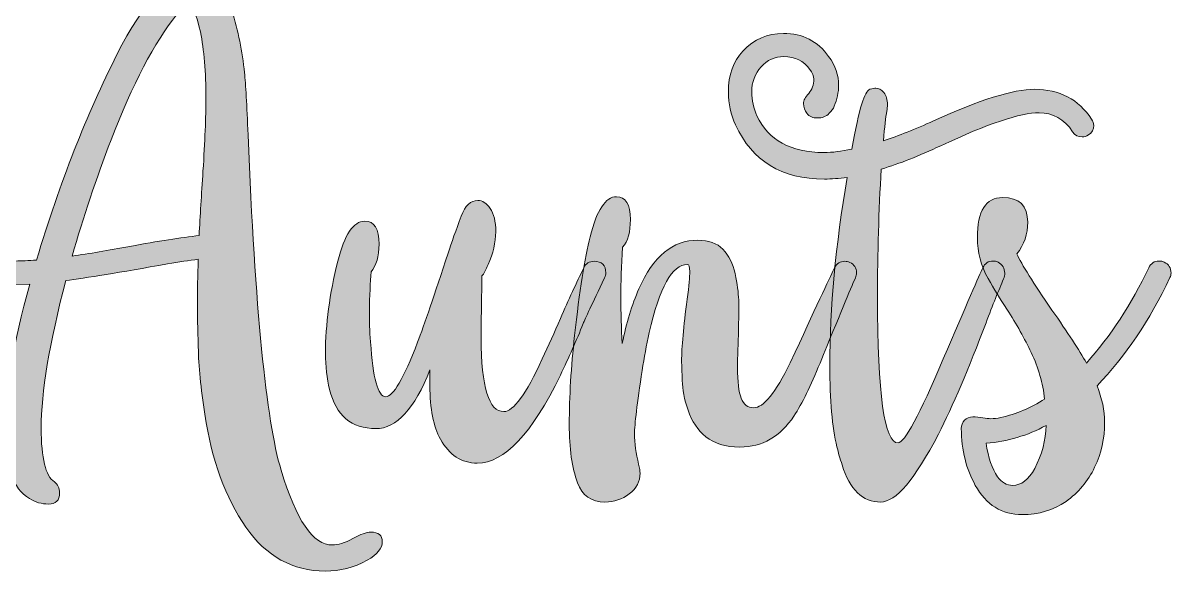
# Model space of a CAD drawing. Header units: inches. Extents: x 0.37 to 5.63, y 0.22 to 5.78.
# Drawn here: x 3.031 to 5.471, y 0.217 to 1.383 of the extents above; entities that cross this region are included whole.
import ezdxf

# ---------------------------------------------------------------- set-up
doc = ezdxf.new("R2010")
doc.units = ezdxf.units.IN
doc.header["$MEASUREMENT"] = 0
doc.layers.add('Layer 1', color=7, linetype='Continuous')

# ---------------------------------------------------------------- blocks, each defined once
blk = doc.blocks.new('block 5')
at = {"layer": 'Layer 1', "true_color": 0x231f20}
h = blk.add_hatch(color=250, dxfattribs=at)
h.dxf.hatch_style = 2
edge = h.paths.add_edge_path()
edge.add_spline(control_points=[(3.5049, 0.3107), (3.4614, 0.3729), (3.4322, 0.4531), (3.4172, 0.5508), (3.4091, 0.6061), (3.4041, 0.6534), (3.4035, 0.6938), (3.4023, 0.7342), (3.4017, 0.7641), (3.4017, 0.784), (3.4017, 0.8132), (3.4023, 0.8449), (3.4035, 0.8804), (3.3842, 0.8779), (3.3625, 0.8748), (3.3382, 0.8704), (3.2362, 0.8524), (3.1641, 0.8406), (3.1218, 0.835), (3.087, 0.7013), (3.0696, 0.5968), (3.0696, 0.5215), (3.0696, 0.4575), (3.0789, 0.4189), (3.0976, 0.4071), (3.105, 0.4021), (3.1088, 0.394), (3.1088, 0.3835), (3.1088, 0.3679), (3.1007, 0.3598), (3.0851, 0.3598), (3.0708, 0.3598), (3.0571, 0.3636), (3.0447, 0.3716), (3.0093, 0.3934), (2.9919, 0.4394), (2.9919, 0.5085), (2.9919, 0.5937), (3.0099, 0.7), (3.0453, 0.8275), (3.0453, 0.8275), (3.0148, 0.8269), (3.0148, 0.8269), (2.9813, 0.8269), (2.9527, 0.8362), (2.9297, 0.8542), (2.8961, 0.881), (2.8793, 0.9139), (2.8793, 0.9537), (2.8793, 0.9817), (2.8849, 1.0054), (2.8961, 1.0253), (2.9073, 1.0445), (2.9203, 1.0545), (2.9359, 1.0545), (2.9458, 1.0545), (2.9546, 1.0508), (2.9614, 1.0439), (2.9682, 1.0371), (2.9713, 1.0284), (2.9713, 1.0184), (2.9713, 1.0066), (2.9645, 0.9973), (2.9508, 0.9892), (2.9365, 0.9811), (2.9297, 0.9693), (2.9297, 0.9537), (2.9297, 0.9388), (2.934, 0.9251), (2.9427, 0.9121), (2.9589, 0.8884), (2.9832, 0.8766), (3.0148, 0.8766), (3.0279, 0.8766), (3.0429, 0.8773), (3.0596, 0.8785), (3.11, 1.0445), (3.1666, 1.1901), (3.2307, 1.3157), (3.2879, 1.4276), (3.3401, 1.4836), (3.388, 1.4836), (3.4185, 1.4836), (3.4402, 1.4737), (3.4539, 1.4531), (3.4632, 1.4388), (3.4707, 1.4245), (3.475, 1.409), (3.4881, 1.366), (3.4974, 1.3219), (3.5018, 1.2771), (3.5043, 1.2529), (3.5068, 1.2087), (3.5093, 1.1447), (3.5242, 0.7759), (3.5478, 0.5383), (3.5795, 0.432), (3.6113, 0.3256), (3.6479, 0.2728), (3.6884, 0.2728), (3.7002, 0.2728), (3.7151, 0.2771), (3.7319, 0.2864), (3.7487, 0.2958), (3.7611, 0.3001), (3.7705, 0.3001), (3.7866, 0.3001), (3.7947, 0.2933), (3.7947, 0.2802), (3.7947, 0.2659), (3.7841, 0.2522), (3.7624, 0.2404), (3.735, 0.2249), (3.7051, 0.2174), (3.6734, 0.2174), (3.6044, 0.2174), (3.5478, 0.2485), (3.5049, 0.3107)], knot_values=[0, 0, 0, 0, 1, 1, 1, 2, 2, 2, 3, 3, 3, 4, 4, 4, 5, 5, 5, 6, 6, 6, 7, 7, 7, 8, 8, 8, 9, 9, 9, 10, 10, 10, 11, 11, 11, 12, 12, 12, 13, 13, 13, 14, 14, 14, 15, 15, 15, 16, 16, 16, 17, 17, 17, 18, 18, 18, 19, 19, 19, 20, 20, 20, 21, 21, 21, 22, 22, 22, 23, 23, 23, 24, 24, 24, 25, 25, 25, 26, 26, 26, 27, 27, 27, 28, 28, 28, 29, 29, 29, 30, 30, 30, 31, 31, 31, 32, 32, 32, 33, 33, 33, 34, 34, 34, 35, 35, 35, 36, 36, 36, 37, 37, 37, 38, 38, 38, 39, 39, 39, 39], degree=3, periodic=1)
edge = h.paths.add_edge_path()
edge.add_spline(control_points=[(3.258, 0.9077), (3.3183, 0.9189), (3.3675, 0.9264), (3.4054, 0.9307), (3.4073, 0.9724), (3.4104, 1.0178), (3.4135, 1.0675), (3.4178, 1.1316), (3.4197, 1.1832), (3.4197, 1.2224), (3.4197, 1.2784), (3.416, 1.3256), (3.4079, 1.3636), (3.3998, 1.4015), (3.3905, 1.4208), (3.3812, 1.4208), (3.3762, 1.4208), (3.3681, 1.414), (3.3575, 1.4003), (3.3103, 1.3412), (3.2636, 1.2522), (3.2182, 1.1341), (3.1865, 1.0514), (3.1591, 0.9693), (3.1355, 0.8872), (3.1716, 0.8922), (3.212, 0.899), (3.258, 0.9077)], knot_values=[0, 0, 0, 0, 1, 1, 1, 2, 2, 2, 3, 3, 3, 4, 4, 4, 5, 5, 5, 6, 6, 6, 7, 7, 7, 8, 8, 8, 9, 9, 9, 9], degree=3, periodic=1)
h = blk.add_hatch(color=250, dxfattribs=at)
h.dxf.hatch_style = 2
edge = h.paths.add_edge_path()
edge.add_spline(control_points=[(4.7721, 0.4432), (4.7678, 0.4562), (4.7641, 0.4693), (4.761, 0.4817), (4.751, 0.5228), (4.746, 0.5806), (4.746, 0.6546), (4.746, 0.7771), (4.7585, 0.9102), (4.7827, 1.0545), (4.7653, 1.052), (4.7498, 1.0508), (4.7348, 1.0508), (4.6434, 1.0508), (4.5806, 1.0893), (4.5458, 1.1658), (4.5352, 1.1882), (4.5303, 1.2112), (4.5303, 1.2355), (4.5303, 1.2721), (4.5408, 1.3014), (4.5614, 1.3231), (4.585, 1.348), (4.6136, 1.3605), (4.6472, 1.3605), (4.6882, 1.3605), (4.7206, 1.3443), (4.7435, 1.3113), (4.7579, 1.292), (4.7647, 1.2715), (4.7647, 1.2498), (4.7647, 1.2355), (4.7616, 1.2205), (4.7554, 1.2056), (4.7535, 1.2006), (4.7498, 1.1957), (4.7448, 1.1907), (4.738, 1.1838), (4.7293, 1.1807), (4.7199, 1.1807), (4.71, 1.1807), (4.7025, 1.1838), (4.6975, 1.1907), (4.6925, 1.1969), (4.6901, 1.2037), (4.6901, 1.2112), (4.6901, 1.218), (4.6938, 1.2249), (4.7013, 1.233), (4.7081, 1.2411), (4.7119, 1.251), (4.7119, 1.2634), (4.7119, 1.2697), (4.7094, 1.2765), (4.7037, 1.284), (4.6907, 1.302), (4.6721, 1.3113), (4.6484, 1.3113), (4.6291, 1.3113), (4.6129, 1.3039), (4.5999, 1.2896), (4.5868, 1.2746), (4.58, 1.2566), (4.58, 1.2361), (4.58, 1.218), (4.5837, 1.2013), (4.5912, 1.1851), (4.6154, 1.1335), (4.6627, 1.1073), (4.7336, 1.1073), (4.751, 1.1073), (4.7709, 1.1098), (4.7927, 1.1142), (4.8008, 1.1577), (4.8076, 1.1901), (4.8138, 1.2106), (4.8194, 1.2292), (4.825, 1.2398), (4.8313, 1.2417), (4.8368, 1.2435), (4.8412, 1.2442), (4.8437, 1.2442), (4.8499, 1.2442), (4.8555, 1.2411), (4.8611, 1.2348), (4.8661, 1.228), (4.8686, 1.2199), (4.8686, 1.2093), (4.8686, 1.205), (4.8679, 1.2), (4.8673, 1.195), (4.8648, 1.1826), (4.8623, 1.1615), (4.8599, 1.1322), (4.8922, 1.1428), (4.9276, 1.1571), (4.9662, 1.1745), (5.0644, 1.2193), (5.136, 1.2417), (5.1813, 1.2417), (5.2342, 1.2417), (5.2746, 1.2205), (5.3026, 1.1782), (5.3057, 1.1739), (5.307, 1.1695), (5.307, 1.1646), (5.307, 1.1565), (5.3032, 1.1496), (5.2958, 1.1447), (5.2914, 1.1416), (5.2871, 1.1403), (5.2821, 1.1403), (5.274, 1.1403), (5.2672, 1.144), (5.2622, 1.1515), (5.2442, 1.1782), (5.2199, 1.1919), (5.1907, 1.1919), (5.1515, 1.1919), (5.0818, 1.1683), (4.9817, 1.1217), (4.9357, 1.0999), (4.894, 1.0837), (4.8555, 1.0719), (4.8499, 0.9836), (4.8474, 0.8934), (4.8474, 0.8014), (4.8474, 0.5937), (4.8617, 0.4898), (4.891, 0.4898), (4.9046, 0.4898), (4.937, 0.5495), (4.9873, 0.6683), (5.0365, 0.7834), (5.0644, 0.848), (5.0713, 0.8623), (5.0756, 0.8717), (5.0831, 0.8766), (5.093, 0.8766), (5.0962, 0.8766), (5.0999, 0.876), (5.1036, 0.8741), (5.1129, 0.8692), (5.1179, 0.8611), (5.1179, 0.8505), (5.1179, 0.8468), (5.1173, 0.8431), (5.1154, 0.8387), (5.1049, 0.8144), (5.0924, 0.7834), (5.0781, 0.7454), (5.0414, 0.6472), (5.0072, 0.5682), (4.9768, 0.5085), (4.927, 0.4121), (4.886, 0.3642), (4.8542, 0.3642), (4.8157, 0.3642), (4.7883, 0.3903), (4.7721, 0.4432)], knot_values=[0, 0, 0, 0, 1, 1, 1, 2, 2, 2, 3, 3, 3, 4, 4, 4, 5, 5, 5, 6, 6, 6, 7, 7, 7, 8, 8, 8, 9, 9, 9, 10, 10, 10, 11, 11, 11, 12, 12, 12, 13, 13, 13, 14, 14, 14, 15, 15, 15, 16, 16, 16, 17, 17, 17, 18, 18, 18, 19, 19, 19, 20, 20, 20, 21, 21, 21, 22, 22, 22, 23, 23, 23, 24, 24, 24, 25, 25, 25, 26, 26, 26, 27, 27, 27, 28, 28, 28, 29, 29, 29, 30, 30, 30, 31, 31, 31, 32, 32, 32, 33, 33, 33, 34, 34, 34, 35, 35, 35, 36, 36, 36, 37, 37, 37, 38, 38, 38, 39, 39, 39, 40, 40, 40, 41, 41, 41, 42, 42, 42, 43, 43, 43, 44, 44, 44, 45, 45, 45, 46, 46, 46, 47, 47, 47, 48, 48, 48, 49, 49, 49, 50, 50, 50, 51, 51, 51, 52, 52, 52, 53, 53, 53, 53], degree=3, periodic=1)
h = blk.add_hatch(color=250, dxfattribs=at)
h.dxf.hatch_style = 2
edge = h.paths.add_edge_path()
edge.add_spline(control_points=[(3.9183, 0.4979), (3.9034, 0.5247), (3.8959, 0.5626), (3.8959, 0.6117), (3.8959, 0.6117), (3.8959, 0.6453), (3.8959, 0.6453), (3.8636, 0.562), (3.825, 0.5203), (3.7809, 0.5203), (3.7293, 0.5203), (3.6963, 0.5483), (3.6826, 0.6036), (3.677, 0.6266), (3.6739, 0.6528), (3.6739, 0.6807), (3.6739, 0.7411), (3.6826, 0.8064), (3.7001, 0.876), (3.7143, 0.9326), (3.7336, 0.9612), (3.7573, 0.9612), (3.7778, 0.9612), (3.7877, 0.945), (3.7877, 0.9127), (3.7877, 0.886), (3.7821, 0.8667), (3.771, 0.8536), (3.7691, 0.8312), (3.7678, 0.8033), (3.7672, 0.769), (3.7672, 0.7498), (3.7678, 0.728), (3.7697, 0.705), (3.7747, 0.6273), (3.7852, 0.5881), (3.802, 0.5881), (3.8176, 0.5881), (3.84, 0.6266), (3.8698, 0.7038), (3.8841, 0.7411), (3.9053, 0.8045), (3.9345, 0.8934), (3.9419, 0.9158), (3.9513, 0.9419), (3.9625, 0.9718), (3.9705, 0.9942), (3.9824, 1.0054), (3.9979, 1.0054), (4.0073, 1.0054), (4.016, 0.9998), (4.024, 0.9886), (4.0321, 0.9774), (4.0359, 0.9606), (4.0359, 0.9388), (4.0359, 0.9158), (4.0302, 0.8928), (4.0197, 0.8692), (4.0147, 0.8574), (4.0103, 0.8493), (4.0066, 0.8449), (4.0054, 0.7846), (4.0048, 0.7404), (4.0048, 0.7131), (4.0048, 0.6086), (4.0209, 0.5564), (4.0533, 0.5564), (4.0732, 0.5564), (4.1005, 0.5937), (4.1347, 0.6683), (4.1478, 0.6969), (4.1608, 0.7255), (4.1733, 0.7541), (4.1907, 0.7945), (4.2075, 0.8306), (4.223, 0.8623), (4.2274, 0.8717), (4.2349, 0.876), (4.2448, 0.876), (4.2616, 0.876), (4.2697, 0.8679), (4.2697, 0.8518), (4.2697, 0.848), (4.269, 0.8443), (4.2672, 0.8406), (4.2404, 0.7852), (4.2255, 0.7529), (4.2218, 0.7436), (4.2075, 0.7081), (4.1913, 0.6714), (4.1733, 0.6341), (4.113, 0.5091), (4.0539, 0.4469), (3.9967, 0.4469), (3.9631, 0.4469), (3.937, 0.4637), (3.9183, 0.4979)], knot_values=[0, 0, 0, 0, 1, 1, 1, 2, 2, 2, 3, 3, 3, 4, 4, 4, 5, 5, 5, 6, 6, 6, 7, 7, 7, 8, 8, 8, 9, 9, 9, 10, 10, 10, 11, 11, 11, 12, 12, 12, 13, 13, 13, 14, 14, 14, 15, 15, 15, 16, 16, 16, 17, 17, 17, 18, 18, 18, 19, 19, 19, 20, 20, 20, 21, 21, 21, 22, 22, 22, 23, 23, 23, 24, 24, 24, 25, 25, 25, 26, 26, 26, 27, 27, 27, 28, 28, 28, 29, 29, 29, 30, 30, 30, 31, 31, 31, 32, 32, 32, 32], degree=3, periodic=1)
h = blk.add_hatch(color=250, dxfattribs=at)
h.dxf.hatch_style = 2
edge = h.paths.add_edge_path()
edge.add_spline(control_points=[(4.2096, 0.4052), (4.1979, 0.4369), (4.1922, 0.478), (4.1922, 0.529), (4.1922, 0.5881), (4.196, 0.6515), (4.2034, 0.7181), (4.214, 0.8126), (4.2246, 0.8829), (4.2364, 0.9282), (4.2507, 0.9848), (4.2693, 1.0134), (4.2924, 1.0134), (4.3123, 1.0134), (4.3222, 0.9973), (4.3222, 0.9649), (4.3222, 0.9382), (4.3166, 0.9189), (4.3054, 0.9059), (4.3029, 0.8661), (4.3017, 0.8306), (4.3017, 0.7995), (4.3017, 0.7666), (4.3029, 0.7342), (4.3048, 0.7013), (4.3135, 0.7448), (4.3253, 0.7834), (4.3402, 0.8176), (4.3707, 0.8866), (4.4124, 0.9208), (4.4653, 0.9208), (4.4882, 0.9208), (4.5063, 0.9146), (4.5187, 0.9015), (4.5312, 0.8884), (4.5399, 0.871), (4.5449, 0.8499), (4.5492, 0.8281), (4.5517, 0.8095), (4.5523, 0.7939), (4.5523, 0.7784), (4.5523, 0.7672), (4.5523, 0.7603), (4.5523, 0.7411), (4.5517, 0.7224), (4.5511, 0.7038), (4.5504, 0.6845), (4.5498, 0.6671), (4.5498, 0.6503), (4.5498, 0.6198), (4.5523, 0.598), (4.5579, 0.585), (4.5629, 0.5713), (4.5716, 0.5645), (4.584, 0.5645), (4.6046, 0.5645), (4.6307, 0.5962), (4.6618, 0.6602), (4.6618, 0.6602), (4.6723, 0.6826), (4.6723, 0.6826), (4.7215, 0.7896), (4.7494, 0.8493), (4.7563, 0.8623), (4.7606, 0.8717), (4.7681, 0.876), (4.778, 0.876), (4.7812, 0.876), (4.7849, 0.8754), (4.7886, 0.8735), (4.7979, 0.8692), (4.8029, 0.8617), (4.8029, 0.8518), (4.8029, 0.848), (4.8023, 0.8443), (4.8004, 0.8406), (4.7905, 0.8188), (4.7656, 0.7585), (4.7252, 0.6596), (4.7059, 0.6111), (4.6872, 0.5738), (4.6698, 0.547), (4.6406, 0.5029), (4.6027, 0.4811), (4.5548, 0.4811), (4.5243, 0.4811), (4.5001, 0.4886), (4.4827, 0.5029), (4.4653, 0.5172), (4.4528, 0.5358), (4.4447, 0.5595), (4.4367, 0.5825), (4.4329, 0.6036), (4.4323, 0.6223), (4.4317, 0.6403), (4.431, 0.6546), (4.431, 0.664), (4.431, 0.6932), (4.4348, 0.7367), (4.4429, 0.7952), (4.4466, 0.8244), (4.4484, 0.8437), (4.4484, 0.8542), (4.4484, 0.8642), (4.4466, 0.8692), (4.4429, 0.8692), (4.4111, 0.8692), (4.3838, 0.8207), (4.362, 0.7243), (4.3564, 0.6975), (4.3514, 0.6708), (4.3471, 0.6441), (4.3365, 0.5732), (4.3309, 0.5284), (4.3309, 0.5097), (4.3309, 0.4892), (4.334, 0.4674), (4.3396, 0.4444), (4.3415, 0.4363), (4.3427, 0.4301), (4.3427, 0.4257), (4.3427, 0.4077), (4.3353, 0.3928), (4.3197, 0.3816), (4.3042, 0.3698), (4.2874, 0.3642), (4.2681, 0.3642), (4.2389, 0.3642), (4.2196, 0.3779), (4.2096, 0.4052)], knot_values=[0, 0, 0, 0, 1, 1, 1, 2, 2, 2, 3, 3, 3, 4, 4, 4, 5, 5, 5, 6, 6, 6, 7, 7, 7, 8, 8, 8, 9, 9, 9, 10, 10, 10, 11, 11, 11, 12, 12, 12, 13, 13, 13, 14, 14, 14, 15, 15, 15, 16, 16, 16, 17, 17, 17, 18, 18, 18, 19, 19, 19, 20, 20, 20, 21, 21, 21, 22, 22, 22, 23, 23, 23, 24, 24, 24, 25, 25, 25, 26, 26, 26, 27, 27, 27, 28, 28, 28, 29, 29, 29, 30, 30, 30, 31, 31, 31, 32, 32, 32, 33, 33, 33, 34, 34, 34, 35, 35, 35, 36, 36, 36, 37, 37, 37, 38, 38, 38, 39, 39, 39, 40, 40, 40, 41, 41, 41, 42, 42, 42, 43, 43, 43, 43], degree=3, periodic=1)
h = blk.add_hatch(color=250, dxfattribs=at)
h.dxf.hatch_style = 2
edge = h.paths.add_edge_path()
edge.add_spline(control_points=[(5.0553, 0.3996), (5.036, 0.4338), (5.0261, 0.4743), (5.0255, 0.5203), (5.0255, 0.5271), (5.0279, 0.5334), (5.0323, 0.5383), (5.0366, 0.5427), (5.0429, 0.5452), (5.0497, 0.5452), (5.0571, 0.5452), (5.0646, 0.5446), (5.0715, 0.5433), (5.0783, 0.5421), (5.0839, 0.5414), (5.0882, 0.5414), (5.0945, 0.5414), (5.1013, 0.5421), (5.1094, 0.5439), (5.1424, 0.5514), (5.1735, 0.5645), (5.2027, 0.5831), (5.1989, 0.6167), (5.1896, 0.6496), (5.1741, 0.682), (5.1604, 0.7112), (5.143, 0.7423), (5.1225, 0.774), (5.1081, 0.7958), (5.0951, 0.8176), (5.0827, 0.8393), (5.0671, 0.8667), (5.0596, 0.8953), (5.0596, 0.9258), (5.0596, 0.983), (5.0777, 1.0116), (5.1131, 1.0116), (5.1486, 1.0116), (5.1666, 0.9942), (5.1666, 0.9593), (5.1666, 0.9338), (5.1591, 0.9115), (5.1436, 0.8916), (5.1536, 0.8698), (5.1784, 0.83), (5.2182, 0.7722), (5.2518, 0.7243), (5.276, 0.687), (5.2916, 0.6596), (5.3426, 0.7168), (5.3867, 0.7846), (5.4241, 0.8623), (5.4284, 0.8717), (5.4359, 0.8766), (5.4458, 0.8766), (5.4496, 0.8766), (5.4533, 0.876), (5.457, 0.8741), (5.4663, 0.8698), (5.4713, 0.8623), (5.4713, 0.8511), (5.4713, 0.848), (5.4707, 0.8443), (5.4688, 0.8412), (5.4259, 0.7504), (5.3743, 0.6739), (5.314, 0.6111), (5.3246, 0.585), (5.3302, 0.5589), (5.3302, 0.5334), (5.3302, 0.4998), (5.3233, 0.468), (5.309, 0.4382), (5.2947, 0.4083), (5.2742, 0.3841), (5.2481, 0.3654), (5.2213, 0.3468), (5.1902, 0.3374), (5.1548, 0.3374), (5.1119, 0.3374), (5.0783, 0.358), (5.0553, 0.3996)], knot_values=[0, 0, 0, 0, 1, 1, 1, 2, 2, 2, 3, 3, 3, 4, 4, 4, 5, 5, 5, 6, 6, 6, 7, 7, 7, 8, 8, 8, 9, 9, 9, 10, 10, 10, 11, 11, 11, 12, 12, 12, 13, 13, 13, 14, 14, 14, 15, 15, 15, 16, 16, 16, 17, 17, 17, 18, 18, 18, 19, 19, 19, 20, 20, 20, 21, 21, 21, 22, 22, 22, 23, 23, 23, 24, 24, 24, 25, 25, 25, 26, 26, 26, 27, 27, 27, 27], degree=3, periodic=1)
edge = h.paths.add_edge_path()
edge.add_spline(control_points=[(5.1815, 0.4357), (5.1971, 0.4649), (5.2052, 0.4954), (5.2058, 0.5271), (5.1666, 0.5054), (5.1237, 0.4929), (5.0783, 0.4892), (5.0827, 0.4587), (5.0907, 0.4351), (5.1026, 0.4177), (5.1113, 0.4058), (5.1218, 0.3996), (5.1349, 0.3996), (5.1529, 0.3996), (5.1685, 0.4114), (5.1815, 0.4357)], knot_values=[0, 0, 0, 0, 1, 1, 1, 2, 2, 2, 3, 3, 3, 4, 4, 4, 5, 5, 5, 5], degree=3, periodic=1)
at = {"layer": 'Layer 1', "lineweight": 0}
for points, knots in [([(3.5049, 0.3107), (3.4614, 0.3729), (3.4322, 0.4531), (3.4172, 0.5508), (3.4091, 0.6061), (3.4041, 0.6534), (3.4035, 0.6938), (3.4023, 0.7342), (3.4017, 0.7641), (3.4017, 0.784), (3.4017, 0.8132), (3.4023, 0.8449), (3.4035, 0.8804), (3.3842, 0.8779), (3.3625, 0.8748), (3.3382, 0.8704), (3.2362, 0.8524), (3.1641, 0.8406), (3.1218, 0.835), (3.087, 0.7013), (3.0696, 0.5968), (3.0696, 0.5215), (3.0696, 0.4575), (3.0789, 0.4189), (3.0976, 0.4071), (3.105, 0.4021), (3.1088, 0.394), (3.1088, 0.3835), (3.1088, 0.3679), (3.1007, 0.3598), (3.0851, 0.3598), (3.0708, 0.3598), (3.0571, 0.3636), (3.0447, 0.3716), (3.0093, 0.3934), (2.9919, 0.4394), (2.9919, 0.5085), (2.9919, 0.5937), (3.0099, 0.7), (3.0453, 0.8275), (3.0453, 0.8275), (3.0148, 0.8269), (3.0148, 0.8269), (2.9813, 0.8269), (2.9527, 0.8362), (2.9297, 0.8542), (2.8961, 0.881), (2.8793, 0.9139), (2.8793, 0.9537), (2.8793, 0.9817), (2.8849, 1.0054), (2.8961, 1.0253), (2.9073, 1.0445), (2.9203, 1.0545), (2.9359, 1.0545), (2.9458, 1.0545), (2.9546, 1.0508), (2.9614, 1.0439), (2.9682, 1.0371), (2.9713, 1.0284), (2.9713, 1.0184), (2.9713, 1.0066), (2.9645, 0.9973), (2.9508, 0.9892), (2.9365, 0.9811), (2.9297, 0.9693), (2.9297, 0.9537), (2.9297, 0.9388), (2.934, 0.9251), (2.9427, 0.9121), (2.9589, 0.8884), (2.9832, 0.8766), (3.0148, 0.8766), (3.0279, 0.8766), (3.0429, 0.8773), (3.0596, 0.8785), (3.11, 1.0445), (3.1666, 1.1901), (3.2307, 1.3157), (3.2879, 1.4276), (3.3401, 1.4836), (3.388, 1.4836), (3.4185, 1.4836), (3.4402, 1.4737), (3.4539, 1.4531), (3.4632, 1.4388), (3.4707, 1.4245), (3.475, 1.409), (3.4881, 1.366), (3.4974, 1.3219), (3.5018, 1.2771), (3.5043, 1.2529), (3.5068, 1.2087), (3.5093, 1.1447), (3.5242, 0.7759), (3.5478, 0.5383), (3.5795, 0.432), (3.6113, 0.3256), (3.6479, 0.2728), (3.6884, 0.2728), (3.7002, 0.2728), (3.7151, 0.2771), (3.7319, 0.2864), (3.7487, 0.2958), (3.7611, 0.3001), (3.7705, 0.3001), (3.7866, 0.3001), (3.7947, 0.2933), (3.7947, 0.2802), (3.7947, 0.2659), (3.7841, 0.2522), (3.7624, 0.2404), (3.735, 0.2249), (3.7051, 0.2174), (3.6734, 0.2174), (3.6044, 0.2174), (3.5478, 0.2485), (3.5049, 0.3107)], [0, 0, 0, 0, 1, 1, 1, 2, 2, 2, 3, 3, 3, 4, 4, 4, 5, 5, 5, 6, 6, 6, 7, 7, 7, 8, 8, 8, 9, 9, 9, 10, 10, 10, 11, 11, 11, 12, 12, 12, 13, 13, 13, 14, 14, 14, 15, 15, 15, 16, 16, 16, 17, 17, 17, 18, 18, 18, 19, 19, 19, 20, 20, 20, 21, 21, 21, 22, 22, 22, 23, 23, 23, 24, 24, 24, 25, 25, 25, 26, 26, 26, 27, 27, 27, 28, 28, 28, 29, 29, 29, 30, 30, 30, 31, 31, 31, 32, 32, 32, 33, 33, 33, 34, 34, 34, 35, 35, 35, 36, 36, 36, 37, 37, 37, 38, 38, 38, 39, 39, 39, 39]), ([(3.258, 0.9077), (3.3183, 0.9189), (3.3675, 0.9264), (3.4054, 0.9307), (3.4073, 0.9724), (3.4104, 1.0178), (3.4135, 1.0675), (3.4178, 1.1316), (3.4197, 1.1832), (3.4197, 1.2224), (3.4197, 1.2784), (3.416, 1.3256), (3.4079, 1.3636), (3.3998, 1.4015), (3.3905, 1.4208), (3.3812, 1.4208), (3.3762, 1.4208), (3.3681, 1.414), (3.3575, 1.4003), (3.3103, 1.3412), (3.2636, 1.2522), (3.2182, 1.1341), (3.1865, 1.0514), (3.1591, 0.9693), (3.1355, 0.8872), (3.1716, 0.8922), (3.212, 0.899), (3.258, 0.9077)], [0, 0, 0, 0, 1, 1, 1, 2, 2, 2, 3, 3, 3, 4, 4, 4, 5, 5, 5, 6, 6, 6, 7, 7, 7, 8, 8, 8, 9, 9, 9, 9]), ([(4.7721, 0.4432), (4.7678, 0.4562), (4.7641, 0.4693), (4.761, 0.4817), (4.751, 0.5228), (4.746, 0.5806), (4.746, 0.6546), (4.746, 0.7771), (4.7585, 0.9102), (4.7827, 1.0545), (4.7653, 1.052), (4.7498, 1.0508), (4.7348, 1.0508), (4.6434, 1.0508), (4.5806, 1.0893), (4.5458, 1.1658), (4.5352, 1.1882), (4.5303, 1.2112), (4.5303, 1.2355), (4.5303, 1.2721), (4.5408, 1.3014), (4.5614, 1.3231), (4.585, 1.348), (4.6136, 1.3605), (4.6472, 1.3605), (4.6882, 1.3605), (4.7206, 1.3443), (4.7435, 1.3113), (4.7579, 1.292), (4.7647, 1.2715), (4.7647, 1.2498), (4.7647, 1.2355), (4.7616, 1.2205), (4.7554, 1.2056), (4.7535, 1.2006), (4.7498, 1.1957), (4.7448, 1.1907), (4.738, 1.1838), (4.7293, 1.1807), (4.7199, 1.1807), (4.71, 1.1807), (4.7025, 1.1838), (4.6975, 1.1907), (4.6925, 1.1969), (4.6901, 1.2037), (4.6901, 1.2112), (4.6901, 1.218), (4.6938, 1.2249), (4.7013, 1.233), (4.7081, 1.2411), (4.7119, 1.251), (4.7119, 1.2634), (4.7119, 1.2697), (4.7094, 1.2765), (4.7037, 1.284), (4.6907, 1.302), (4.6721, 1.3113), (4.6484, 1.3113), (4.6291, 1.3113), (4.6129, 1.3039), (4.5999, 1.2896), (4.5868, 1.2746), (4.58, 1.2566), (4.58, 1.2361), (4.58, 1.218), (4.5837, 1.2013), (4.5912, 1.1851), (4.6154, 1.1335), (4.6627, 1.1073), (4.7336, 1.1073), (4.751, 1.1073), (4.7709, 1.1098), (4.7927, 1.1142), (4.8008, 1.1577), (4.8076, 1.1901), (4.8138, 1.2106), (4.8194, 1.2292), (4.825, 1.2398), (4.8313, 1.2417), (4.8368, 1.2435), (4.8412, 1.2442), (4.8437, 1.2442), (4.8499, 1.2442), (4.8555, 1.2411), (4.8611, 1.2348), (4.8661, 1.228), (4.8686, 1.2199), (4.8686, 1.2093), (4.8686, 1.205), (4.8679, 1.2), (4.8673, 1.195), (4.8648, 1.1826), (4.8623, 1.1615), (4.8599, 1.1322), (4.8922, 1.1428), (4.9276, 1.1571), (4.9662, 1.1745), (5.0644, 1.2193), (5.136, 1.2417), (5.1813, 1.2417), (5.2342, 1.2417), (5.2746, 1.2205), (5.3026, 1.1782), (5.3057, 1.1739), (5.307, 1.1695), (5.307, 1.1646), (5.307, 1.1565), (5.3032, 1.1496), (5.2958, 1.1447), (5.2914, 1.1416), (5.2871, 1.1403), (5.2821, 1.1403), (5.274, 1.1403), (5.2672, 1.144), (5.2622, 1.1515), (5.2442, 1.1782), (5.2199, 1.1919), (5.1907, 1.1919), (5.1515, 1.1919), (5.0818, 1.1683), (4.9817, 1.1217), (4.9357, 1.0999), (4.894, 1.0837), (4.8555, 1.0719), (4.8499, 0.9836), (4.8474, 0.8934), (4.8474, 0.8014), (4.8474, 0.5937), (4.8617, 0.4898), (4.891, 0.4898), (4.9046, 0.4898), (4.937, 0.5495), (4.9873, 0.6683), (5.0365, 0.7834), (5.0644, 0.848), (5.0713, 0.8623), (5.0756, 0.8717), (5.0831, 0.8766), (5.093, 0.8766), (5.0962, 0.8766), (5.0999, 0.876), (5.1036, 0.8741), (5.1129, 0.8692), (5.1179, 0.8611), (5.1179, 0.8505), (5.1179, 0.8468), (5.1173, 0.8431), (5.1154, 0.8387), (5.1049, 0.8144), (5.0924, 0.7834), (5.0781, 0.7454), (5.0414, 0.6472), (5.0072, 0.5682), (4.9768, 0.5085), (4.927, 0.4121), (4.886, 0.3642), (4.8542, 0.3642), (4.8157, 0.3642), (4.7883, 0.3903), (4.7721, 0.4432)], [0, 0, 0, 0, 1, 1, 1, 2, 2, 2, 3, 3, 3, 4, 4, 4, 5, 5, 5, 6, 6, 6, 7, 7, 7, 8, 8, 8, 9, 9, 9, 10, 10, 10, 11, 11, 11, 12, 12, 12, 13, 13, 13, 14, 14, 14, 15, 15, 15, 16, 16, 16, 17, 17, 17, 18, 18, 18, 19, 19, 19, 20, 20, 20, 21, 21, 21, 22, 22, 22, 23, 23, 23, 24, 24, 24, 25, 25, 25, 26, 26, 26, 27, 27, 27, 28, 28, 28, 29, 29, 29, 30, 30, 30, 31, 31, 31, 32, 32, 32, 33, 33, 33, 34, 34, 34, 35, 35, 35, 36, 36, 36, 37, 37, 37, 38, 38, 38, 39, 39, 39, 40, 40, 40, 41, 41, 41, 42, 42, 42, 43, 43, 43, 44, 44, 44, 45, 45, 45, 46, 46, 46, 47, 47, 47, 48, 48, 48, 49, 49, 49, 50, 50, 50, 51, 51, 51, 52, 52, 52, 53, 53, 53, 53]), ([(3.9183, 0.4979), (3.9034, 0.5247), (3.8959, 0.5626), (3.8959, 0.6117), (3.8959, 0.6117), (3.8959, 0.6453), (3.8959, 0.6453), (3.8636, 0.562), (3.825, 0.5203), (3.7809, 0.5203), (3.7293, 0.5203), (3.6963, 0.5483), (3.6826, 0.6036), (3.677, 0.6266), (3.6739, 0.6528), (3.6739, 0.6807), (3.6739, 0.7411), (3.6826, 0.8064), (3.7001, 0.876), (3.7143, 0.9326), (3.7336, 0.9612), (3.7573, 0.9612), (3.7778, 0.9612), (3.7877, 0.945), (3.7877, 0.9127), (3.7877, 0.886), (3.7821, 0.8667), (3.771, 0.8536), (3.7691, 0.8312), (3.7678, 0.8033), (3.7672, 0.769), (3.7672, 0.7498), (3.7678, 0.728), (3.7697, 0.705), (3.7747, 0.6273), (3.7852, 0.5881), (3.802, 0.5881), (3.8176, 0.5881), (3.84, 0.6266), (3.8698, 0.7038), (3.8841, 0.7411), (3.9053, 0.8045), (3.9345, 0.8934), (3.9419, 0.9158), (3.9513, 0.9419), (3.9625, 0.9718), (3.9705, 0.9942), (3.9824, 1.0054), (3.9979, 1.0054), (4.0073, 1.0054), (4.016, 0.9998), (4.024, 0.9886), (4.0321, 0.9774), (4.0359, 0.9606), (4.0359, 0.9388), (4.0359, 0.9158), (4.0302, 0.8928), (4.0197, 0.8692), (4.0147, 0.8574), (4.0103, 0.8493), (4.0066, 0.8449), (4.0054, 0.7846), (4.0048, 0.7404), (4.0048, 0.7131), (4.0048, 0.6086), (4.0209, 0.5564), (4.0533, 0.5564), (4.0732, 0.5564), (4.1005, 0.5937), (4.1347, 0.6683), (4.1478, 0.6969), (4.1608, 0.7255), (4.1733, 0.7541), (4.1907, 0.7945), (4.2075, 0.8306), (4.223, 0.8623), (4.2274, 0.8717), (4.2349, 0.876), (4.2448, 0.876), (4.2616, 0.876), (4.2697, 0.8679), (4.2697, 0.8518), (4.2697, 0.848), (4.269, 0.8443), (4.2672, 0.8406), (4.2404, 0.7852), (4.2255, 0.7529), (4.2218, 0.7436), (4.2075, 0.7081), (4.1913, 0.6714), (4.1733, 0.6341), (4.113, 0.5091), (4.0539, 0.4469), (3.9967, 0.4469), (3.9631, 0.4469), (3.937, 0.4637), (3.9183, 0.4979)], [0, 0, 0, 0, 1, 1, 1, 2, 2, 2, 3, 3, 3, 4, 4, 4, 5, 5, 5, 6, 6, 6, 7, 7, 7, 8, 8, 8, 9, 9, 9, 10, 10, 10, 11, 11, 11, 12, 12, 12, 13, 13, 13, 14, 14, 14, 15, 15, 15, 16, 16, 16, 17, 17, 17, 18, 18, 18, 19, 19, 19, 20, 20, 20, 21, 21, 21, 22, 22, 22, 23, 23, 23, 24, 24, 24, 25, 25, 25, 26, 26, 26, 27, 27, 27, 28, 28, 28, 29, 29, 29, 30, 30, 30, 31, 31, 31, 32, 32, 32, 32]), ([(4.2096, 0.4052), (4.1979, 0.4369), (4.1922, 0.478), (4.1922, 0.529), (4.1922, 0.5881), (4.196, 0.6515), (4.2034, 0.7181), (4.214, 0.8126), (4.2246, 0.8829), (4.2364, 0.9282), (4.2507, 0.9848), (4.2693, 1.0134), (4.2924, 1.0134), (4.3123, 1.0134), (4.3222, 0.9973), (4.3222, 0.9649), (4.3222, 0.9382), (4.3166, 0.9189), (4.3054, 0.9059), (4.3029, 0.8661), (4.3017, 0.8306), (4.3017, 0.7995), (4.3017, 0.7666), (4.3029, 0.7342), (4.3048, 0.7013), (4.3135, 0.7448), (4.3253, 0.7834), (4.3402, 0.8176), (4.3707, 0.8866), (4.4124, 0.9208), (4.4653, 0.9208), (4.4882, 0.9208), (4.5063, 0.9146), (4.5187, 0.9015), (4.5312, 0.8884), (4.5399, 0.871), (4.5449, 0.8499), (4.5492, 0.8281), (4.5517, 0.8095), (4.5523, 0.7939), (4.5523, 0.7784), (4.5523, 0.7672), (4.5523, 0.7603), (4.5523, 0.7411), (4.5517, 0.7224), (4.5511, 0.7038), (4.5504, 0.6845), (4.5498, 0.6671), (4.5498, 0.6503), (4.5498, 0.6198), (4.5523, 0.598), (4.5579, 0.585), (4.5629, 0.5713), (4.5716, 0.5645), (4.584, 0.5645), (4.6046, 0.5645), (4.6307, 0.5962), (4.6618, 0.6602), (4.6618, 0.6602), (4.6723, 0.6826), (4.6723, 0.6826), (4.7215, 0.7896), (4.7494, 0.8493), (4.7563, 0.8623), (4.7606, 0.8717), (4.7681, 0.876), (4.778, 0.876), (4.7812, 0.876), (4.7849, 0.8754), (4.7886, 0.8735), (4.7979, 0.8692), (4.8029, 0.8617), (4.8029, 0.8518), (4.8029, 0.848), (4.8023, 0.8443), (4.8004, 0.8406), (4.7905, 0.8188), (4.7656, 0.7585), (4.7252, 0.6596), (4.7059, 0.6111), (4.6872, 0.5738), (4.6698, 0.547), (4.6406, 0.5029), (4.6027, 0.4811), (4.5548, 0.4811), (4.5243, 0.4811), (4.5001, 0.4886), (4.4827, 0.5029), (4.4653, 0.5172), (4.4528, 0.5358), (4.4447, 0.5595), (4.4367, 0.5825), (4.4329, 0.6036), (4.4323, 0.6223), (4.4317, 0.6403), (4.431, 0.6546), (4.431, 0.664), (4.431, 0.6932), (4.4348, 0.7367), (4.4429, 0.7952), (4.4466, 0.8244), (4.4484, 0.8437), (4.4484, 0.8542), (4.4484, 0.8642), (4.4466, 0.8692), (4.4429, 0.8692), (4.4111, 0.8692), (4.3838, 0.8207), (4.362, 0.7243), (4.3564, 0.6975), (4.3514, 0.6708), (4.3471, 0.6441), (4.3365, 0.5732), (4.3309, 0.5284), (4.3309, 0.5097), (4.3309, 0.4892), (4.334, 0.4674), (4.3396, 0.4444), (4.3415, 0.4363), (4.3427, 0.4301), (4.3427, 0.4257), (4.3427, 0.4077), (4.3353, 0.3928), (4.3197, 0.3816), (4.3042, 0.3698), (4.2874, 0.3642), (4.2681, 0.3642), (4.2389, 0.3642), (4.2196, 0.3779), (4.2096, 0.4052)], [0, 0, 0, 0, 1, 1, 1, 2, 2, 2, 3, 3, 3, 4, 4, 4, 5, 5, 5, 6, 6, 6, 7, 7, 7, 8, 8, 8, 9, 9, 9, 10, 10, 10, 11, 11, 11, 12, 12, 12, 13, 13, 13, 14, 14, 14, 15, 15, 15, 16, 16, 16, 17, 17, 17, 18, 18, 18, 19, 19, 19, 20, 20, 20, 21, 21, 21, 22, 22, 22, 23, 23, 23, 24, 24, 24, 25, 25, 25, 26, 26, 26, 27, 27, 27, 28, 28, 28, 29, 29, 29, 30, 30, 30, 31, 31, 31, 32, 32, 32, 33, 33, 33, 34, 34, 34, 35, 35, 35, 36, 36, 36, 37, 37, 37, 38, 38, 38, 39, 39, 39, 40, 40, 40, 41, 41, 41, 42, 42, 42, 43, 43, 43, 43]), ([(5.0553, 0.3996), (5.036, 0.4338), (5.0261, 0.4743), (5.0255, 0.5203), (5.0255, 0.5271), (5.0279, 0.5334), (5.0323, 0.5383), (5.0366, 0.5427), (5.0429, 0.5452), (5.0497, 0.5452), (5.0571, 0.5452), (5.0646, 0.5446), (5.0715, 0.5433), (5.0783, 0.5421), (5.0839, 0.5414), (5.0882, 0.5414), (5.0945, 0.5414), (5.1013, 0.5421), (5.1094, 0.5439), (5.1424, 0.5514), (5.1735, 0.5645), (5.2027, 0.5831), (5.1989, 0.6167), (5.1896, 0.6496), (5.1741, 0.682), (5.1604, 0.7112), (5.143, 0.7423), (5.1225, 0.774), (5.1081, 0.7958), (5.0951, 0.8176), (5.0827, 0.8393), (5.0671, 0.8667), (5.0596, 0.8953), (5.0596, 0.9258), (5.0596, 0.983), (5.0777, 1.0116), (5.1131, 1.0116), (5.1486, 1.0116), (5.1666, 0.9942), (5.1666, 0.9593), (5.1666, 0.9338), (5.1591, 0.9115), (5.1436, 0.8916), (5.1536, 0.8698), (5.1784, 0.83), (5.2182, 0.7722), (5.2518, 0.7243), (5.276, 0.687), (5.2916, 0.6596), (5.3426, 0.7168), (5.3867, 0.7846), (5.4241, 0.8623), (5.4284, 0.8717), (5.4359, 0.8766), (5.4458, 0.8766), (5.4496, 0.8766), (5.4533, 0.876), (5.457, 0.8741), (5.4663, 0.8698), (5.4713, 0.8623), (5.4713, 0.8511), (5.4713, 0.848), (5.4707, 0.8443), (5.4688, 0.8412), (5.4259, 0.7504), (5.3743, 0.6739), (5.314, 0.6111), (5.3246, 0.585), (5.3302, 0.5589), (5.3302, 0.5334), (5.3302, 0.4998), (5.3233, 0.468), (5.309, 0.4382), (5.2947, 0.4083), (5.2742, 0.3841), (5.2481, 0.3654), (5.2213, 0.3468), (5.1902, 0.3374), (5.1548, 0.3374), (5.1119, 0.3374), (5.0783, 0.358), (5.0553, 0.3996)], [0, 0, 0, 0, 1, 1, 1, 2, 2, 2, 3, 3, 3, 4, 4, 4, 5, 5, 5, 6, 6, 6, 7, 7, 7, 8, 8, 8, 9, 9, 9, 10, 10, 10, 11, 11, 11, 12, 12, 12, 13, 13, 13, 14, 14, 14, 15, 15, 15, 16, 16, 16, 17, 17, 17, 18, 18, 18, 19, 19, 19, 20, 20, 20, 21, 21, 21, 22, 22, 22, 23, 23, 23, 24, 24, 24, 25, 25, 25, 26, 26, 26, 27, 27, 27, 27]), ([(5.1815, 0.4357), (5.1971, 0.4649), (5.2052, 0.4954), (5.2058, 0.5271), (5.1666, 0.5054), (5.1237, 0.4929), (5.0783, 0.4892), (5.0827, 0.4587), (5.0907, 0.4351), (5.1026, 0.4177), (5.1113, 0.4058), (5.1218, 0.3996), (5.1349, 0.3996), (5.1529, 0.3996), (5.1685, 0.4114), (5.1815, 0.4357)], [0, 0, 0, 0, 1, 1, 1, 2, 2, 2, 3, 3, 3, 4, 4, 4, 5, 5, 5, 5])]:
    blk.add_open_spline(points, degree=3, knots=knots, dxfattribs=at)
blk = doc.blocks.new('block 2')
at = {"layer": 'Layer 1'}
blk.add_blockref('block 5', (0, 0), dxfattribs=at)

msp = doc.modelspace()

# ---------------------------------------------------------------- block references
at = {"layer": 'Layer 1'}
msp.add_blockref('block 2', (0, 0), dxfattribs=at)

doc.saveas('drawing.dxf')
